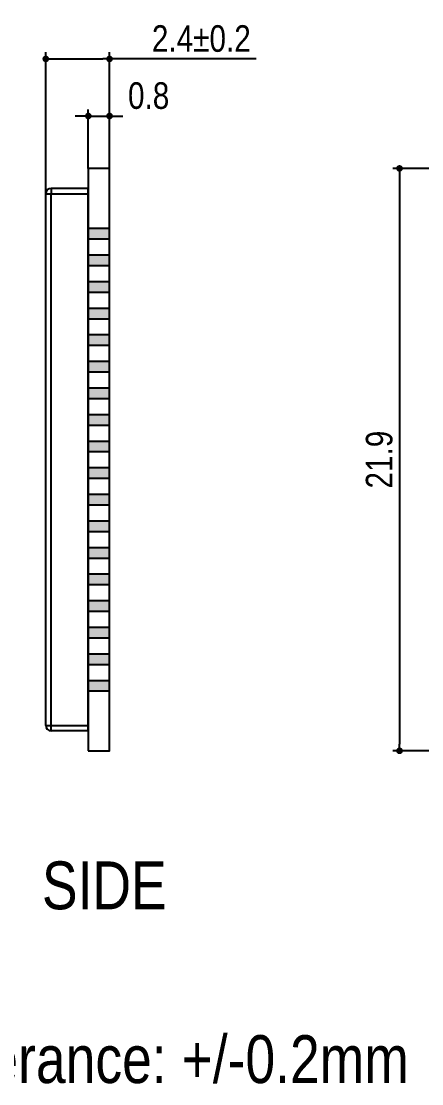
# Model space of a CAD drawing. Header units: millimetres. Extents: x 15270.1 to 15349.9, y 1963 to 2005.3.
# Drawn here: x 15305 to 15320.07, y 1963 to 2002.96 of the extents above; entities that cross this region are included whole.
import ezdxf

# ---------------------------------------------------------------- set-up
doc = ezdxf.new("R2010")
doc.units = ezdxf.units.MM
doc.header["$LTSCALE"] = 30.734
doc.header["$PDMODE"] = 3
doc.header["$PDSIZE"] = 8
doc.layers.get('0').update_dxf_attribs({"linetype": 'CONTINUOUS'})
doc.layers.get('Defpoints').update_dxf_attribs({"linetype": 'CONTINUOUS'})
doc.layers.add('01 实线', color=7, linetype='CONTINUOUS')
doc.layers.add('03 标注', color=7, linetype='CONTINUOUS')
doc.styles.add('ST1', font='arial.ttf', dxfattribs={"width": 0.8})
doc.dimstyles.new('ST-2-坐标', dxfattribs={"dimscale": 0.5, "dimtxt": 2, "dimasz": 0.5, "dimexe": 0.5, "dimexo": 0, "dimgap": 0.5, "dimtad": 1, "dimdec": 3, "dimzin": 9, "dimdsep": 46, "dimtxsty": 'ST1', "dimblk": 'DOT', "dimcen": 0.1, "dimclrd": 256, "dimclre": 256, "dimclrt": 256, "dimadec": 0, "dimazin": 0, "dimtp": 0.1, "dimtm": 0.1, "dimtfac": 1, "dimtdec": 3, "dimtmove": 1, "dimatfit": 3, "dimldrblk": 'DOT', "dimfxl": 0, "dimtolj": 1, "dimlwd": -1, "dimlwe": -1, "dimarcsym": 0})

# ---------------------------------------------------------------- blocks, each defined once
blk = doc.blocks.new('_Dot')
at = {"color": 0, "linetype": 'ByBlock', "lineweight": -2}
blk.add_line((-0.5, 0), (-1, 0), dxfattribs=at)
at = {"color": 0, "linetype": 'ByBlock', "const_width": 0.5}
blk.add_lwpolyline([(-0.25, 0, 1), (0.25, 0, 1)], format="xyb", close=True, dxfattribs=at)
blk = doc.blocks.new('*D6')
at = {"layer": '03 标注', "ltscale": 0.05}
for p, q in [((15307.271, 1999.394), (15307.021, 1999.394)), ((15307.521, 1997.423), (15307.521, 1999.644)), ((15307.521, 1999.394), (15308.321, 1999.394)), ((15308.321, 1997.423), (15308.321, 1999.644)), ((15308.571, 1999.394), (15308.821, 1999.394))]:
    blk.add_line(p, q, dxfattribs=at)
at = {"layer": 'Defpoints', "color": 0, "ltscale": 0.05}
for p in [(15308.321, 1999.394), (15307.521, 1997.423), (15308.321, 1997.423)]:
    blk.add_point(p, dxfattribs=at)
at = {"layer": '03 标注', "ltscale": 0.05, "xscale": 0.25, "yscale": 0.25, "zscale": 0.25}
blk.add_blockref('_Dot', (15307.521, 1999.394), dxfattribs=at)
at = {"layer": '03 标注', "ltscale": 0.05, "xscale": 0.25, "yscale": 0.25, "zscale": 0.25, "rotation": 180}
blk.add_blockref('_Dot', (15308.321, 1999.394), dxfattribs=at)
at = {"layer": '03 标注', "ltscale": 0.05, "insert": (15309.792, 2000.155), "char_height": 1, "attachment_point": 5, "style": 'ST1'}
blk.add_mtext('\\A1;0.8', dxfattribs=at)
blk = doc.blocks.new('*D7')
at = {"layer": '03 标注', "ltscale": 0.05}
for p, q in [((15305.921, 1996.473), (15305.921, 2001.791)), ((15308.321, 1997.423), (15308.321, 2001.791)), ((15306.171, 2001.541), (15308.071, 2001.541)), ((15313.839, 2001.541), (15308.321, 2001.541))]:
    blk.add_line(p, q, dxfattribs=at)
at = {"layer": 'Defpoints', "color": 0, "ltscale": 0.05}
for p in [(15308.321, 2001.541), (15308.321, 1997.423), (15305.921, 1996.473)]:
    blk.add_point(p, dxfattribs=at)
at = {"layer": '03 标注', "ltscale": 0.05, "xscale": 0.25, "yscale": 0.25, "zscale": 0.25, "rotation": 180}
blk.add_blockref('_Dot', (15305.921, 2001.541), dxfattribs=at)
at = {"layer": '03 标注', "ltscale": 0.05, "xscale": 0.25, "yscale": 0.25, "zscale": 0.25}
blk.add_blockref('_Dot', (15308.321, 2001.541), dxfattribs=at)
at = {"layer": '03 标注', "ltscale": 0.05, "insert": (15311.774, 2002.301), "char_height": 1, "attachment_point": 5, "style": 'ST1'}
blk.add_mtext('\\A1;2.4±0.2', dxfattribs=at)
blk = doc.blocks.new('*D12')
at = {"layer": '03 标注', "ltscale": 0.05}
for p, q in [((15325.026, 1994.973), (15321.737, 1994.973)), ((15321.987, 1994.723), (15321.987, 1978.223)), ((15325.026, 1977.973), (15321.737, 1977.973))]:
    blk.add_line(p, q, dxfattribs=at)
at = {"layer": 'Defpoints', "color": 0, "ltscale": 0.05}
for p in [(15325.026, 1994.973), (15321.987, 1977.973), (15325.026, 1977.973)]:
    blk.add_point(p, dxfattribs=at)
at = {"layer": '03 标注', "ltscale": 0.05, "xscale": 0.25, "yscale": 0.25, "zscale": 0.25}
for p, rotation in [((15321.987, 1994.973), 90), ((15321.987, 1977.973), 270)]:
    blk.add_blockref('_Dot', p, dxfattribs=dict(at, rotation=rotation))
at = {"layer": '03 标注', "ltscale": 0.05, "insert": (15321.235, 1986.473), "char_height": 1, "attachment_point": 5, "rotation": 90, "style": 'ST1'}
blk.add_mtext('\\A1;17 x 1 = 17', dxfattribs=at)
blk = doc.blocks.new('*D24')
at = {"layer": '03 标注', "ltscale": 0.05}
for p, q in [((15325.026, 1997.423), (15318.981, 1997.423)), ((15319.231, 1997.173), (15319.231, 1975.773)), ((15325.026, 1975.523), (15318.981, 1975.523))]:
    blk.add_line(p, q, dxfattribs=at)
at = {"layer": 'Defpoints', "color": 0, "ltscale": 0.05}
for p in [(15325.026, 1997.423), (15319.231, 1975.523), (15325.026, 1975.523)]:
    blk.add_point(p, dxfattribs=at)
at = {"layer": '03 标注', "ltscale": 0.05, "xscale": 0.25, "yscale": 0.25, "zscale": 0.25}
for p, rotation in [((15319.231, 1997.423), 90), ((15319.231, 1975.523), 270)]:
    blk.add_blockref('_Dot', p, dxfattribs=dict(at, rotation=rotation))
at = {"layer": '03 标注', "ltscale": 0.05, "insert": (15318.47, 1986.473), "char_height": 1, "attachment_point": 5, "rotation": 90, "style": 'ST1'}
blk.add_mtext('\\A1;21.9', dxfattribs=at)

msp = doc.modelspace()

# ---------------------------------------------------------------- hatches: boundary and pattern name
at = {"layer": '03 标注', "ltscale": 0.05}
h = msp.add_hatch(color=0, dxfattribs=at)
h.dxf.hatch_style = 1
h.paths.add_polyline_path([(15308.321, 1994.7731), (15308.321, 1995.1731), (15307.521, 1995.1731), (15307.521, 1994.7731)])
h = msp.add_hatch(color=0, dxfattribs=at)
h.dxf.hatch_style = 1
h.paths.add_polyline_path([(15308.321, 1994.1731), (15307.521, 1994.1731), (15307.521, 1993.7731), (15308.321, 1993.7731)])
h = msp.add_hatch(color=0, dxfattribs=at)
h.dxf.hatch_style = 1
h.paths.add_polyline_path([(15308.321, 1993.1731), (15307.521, 1993.1731), (15307.521, 1992.7731), (15308.321, 1992.7731)])
h = msp.add_hatch(color=0, dxfattribs=at)
h.dxf.hatch_style = 1
h.paths.add_polyline_path([(15308.321, 1992.1731), (15307.521, 1992.1731), (15307.521, 1991.7731), (15308.321, 1991.7731)])
h = msp.add_hatch(color=0, dxfattribs=at)
h.dxf.hatch_style = 1
h.paths.add_polyline_path([(15308.321, 1991.1731), (15307.521, 1991.1731), (15307.521, 1990.7731), (15308.321, 1990.7731)])
h = msp.add_hatch(color=0, dxfattribs=at)
h.dxf.hatch_style = 1
h.paths.add_polyline_path([(15308.321, 1990.1731), (15307.521, 1990.1731), (15307.521, 1989.7731), (15308.321, 1989.7731)])
h = msp.add_hatch(color=0, dxfattribs=at)
h.dxf.hatch_style = 1
h.paths.add_polyline_path([(15308.321, 1989.1731), (15307.521, 1989.1731), (15307.521, 1988.7731), (15308.321, 1988.7731)])
h = msp.add_hatch(color=0, dxfattribs=at)
h.dxf.hatch_style = 1
h.paths.add_polyline_path([(15308.321, 1988.1731), (15307.521, 1988.1731), (15307.521, 1987.7731), (15308.321, 1987.7731)])
h = msp.add_hatch(color=0, dxfattribs=at)
h.dxf.hatch_style = 1
h.paths.add_polyline_path([(15308.321, 1987.1731), (15307.521, 1987.1731), (15307.521, 1986.7731), (15308.321, 1986.7731)])
h = msp.add_hatch(color=0, dxfattribs=at)
h.dxf.hatch_style = 1
h.paths.add_polyline_path([(15308.321, 1986.1731), (15307.521, 1986.1731), (15307.521, 1985.7731), (15308.321, 1985.7731)])
h = msp.add_hatch(color=0, dxfattribs=at)
h.dxf.hatch_style = 1
h.paths.add_polyline_path([(15308.321, 1985.1731), (15307.521, 1985.1731), (15307.521, 1984.7731), (15308.321, 1984.7731)])
h = msp.add_hatch(color=0, dxfattribs=at)
h.dxf.hatch_style = 1
h.paths.add_polyline_path([(15308.321, 1984.1731), (15307.521, 1984.1731), (15307.521, 1983.7731), (15308.321, 1983.7731)])
h = msp.add_hatch(color=0, dxfattribs=at)
h.dxf.hatch_style = 1
h.paths.add_polyline_path([(15308.321, 1983.1731), (15307.521, 1983.1731), (15307.521, 1982.7731), (15308.321, 1982.7731)])
h = msp.add_hatch(color=0, dxfattribs=at)
h.dxf.hatch_style = 1
h.paths.add_polyline_path([(15308.321, 1982.1731), (15307.521, 1982.1731), (15307.521, 1981.7731), (15308.321, 1981.7731)])
h = msp.add_hatch(color=0, dxfattribs=at)
h.dxf.hatch_style = 1
h.paths.add_polyline_path([(15308.321, 1981.1731), (15307.521, 1981.1731), (15307.521, 1980.7731), (15308.321, 1980.7731)])
h = msp.add_hatch(color=0, dxfattribs=at)
h.dxf.hatch_style = 1
h.paths.add_polyline_path([(15308.321, 1980.1731), (15307.521, 1980.1731), (15307.521, 1979.7731), (15308.321, 1979.7731)])
h = msp.add_hatch(color=0, dxfattribs=at)
h.dxf.hatch_style = 1
h.paths.add_polyline_path([(15308.321, 1979.1731), (15307.521, 1979.1731), (15307.521, 1978.7731), (15308.321, 1978.7731)])
h = msp.add_hatch(color=0, dxfattribs=at)
h.dxf.hatch_style = 1
h.paths.add_polyline_path([(15308.321, 1978.1731), (15307.521, 1978.1731), (15307.521, 1977.7731), (15308.321, 1977.7731)])

# ---------------------------------------------------------------- linework, layer by layer
at = {"layer": '01 实线'}
for p, q in [((15305.921, 1976.4731), (15305.921, 1996.4731)), ((15306.121, 1996.6731), (15306.121, 1996.4731)), ((15306.121, 1976.2731), (15306.121, 1996.4731)), ((15305.921, 1976.4731), (15307.521, 1976.4731)), ((15306.121, 1976.2731), (15306.121, 1976.4731)), ((15307.521, 1976.2731), (15306.121, 1976.2731))]:
    msp.add_line(p, q, dxfattribs=at)
for centre, start, end in [((15306.121, 1996.4731), 90, 180), ((15306.121, 1976.4731), 180, 270)]:
    msp.add_arc(centre, 0.2, start, end, dxfattribs=at)
at = {"layer": '03 标注', "color": 0, "ltscale": 0.05}
for p, q in [((15305.921, 1996.4731), (15307.521, 1996.4731)), ((15307.521, 1996.6731), (15306.121, 1996.6731)), ((15307.521, 1976.2731), (15307.521, 1996.6731)), ((15307.521, 1995.1731), (15308.321, 1995.1731)), ((15307.521, 1994.7731), (15308.321, 1994.7731)), ((15307.521, 1994.1731), (15308.321, 1994.1731)), ((15307.521, 1993.7731), (15308.321, 1993.7731)), ((15307.521, 1993.1731), (15308.321, 1993.1731)), ((15307.521, 1992.7731), (15308.321, 1992.7731)), ((15307.521, 1992.1731), (15308.321, 1992.1731)), ((15307.521, 1991.7731), (15308.321, 1991.7731)), ((15307.521, 1991.1731), (15308.321, 1991.1731)), ((15307.521, 1990.7731), (15308.321, 1990.7731)), ((15307.521, 1990.1731), (15308.321, 1990.1731)), ((15307.521, 1989.7731), (15308.321, 1989.7731)), ((15307.521, 1989.1731), (15308.321, 1989.1731)), ((15307.521, 1988.7731), (15308.321, 1988.7731)), ((15307.521, 1988.1731), (15308.321, 1988.1731)), ((15307.521, 1987.7731), (15308.321, 1987.7731)), ((15307.521, 1987.1731), (15308.321, 1987.1731)), ((15307.521, 1986.7731), (15308.321, 1986.7731)), ((15307.521, 1986.1731), (15308.321, 1986.1731)), ((15307.521, 1985.7731), (15308.321, 1985.7731)), ((15307.521, 1985.1731), (15308.321, 1985.1731)), ((15307.521, 1984.7731), (15308.321, 1984.7731)), ((15307.521, 1984.1731), (15308.321, 1984.1731)), ((15307.521, 1983.7731), (15308.321, 1983.7731)), ((15307.521, 1983.1731), (15308.321, 1983.1731)), ((15307.521, 1982.7731), (15308.321, 1982.7731)), ((15307.521, 1982.1731), (15308.321, 1982.1731)), ((15307.521, 1981.7731), (15308.321, 1981.7731)), ((15307.521, 1981.1731), (15308.321, 1981.1731)), ((15307.521, 1980.7731), (15308.321, 1980.7731)), ((15307.521, 1980.1731), (15308.321, 1980.1731)), ((15307.521, 1979.7731), (15308.321, 1979.7731)), ((15307.521, 1979.1731), (15308.321, 1979.1731)), ((15307.521, 1978.7731), (15308.321, 1978.7731)), ((15307.521, 1978.1731), (15308.321, 1978.1731)), ((15307.521, 1977.7731), (15308.321, 1977.7731))]:
    msp.add_line(p, q, dxfattribs=at)
msp.add_lwpolyline([(15307.521, 1975.5231), (15308.321, 1975.5231), (15308.321, 1997.4231), (15307.521, 1997.4231)], close=True, dxfattribs=at)

# ---------------------------------------------------------------- texts
at = {"layer": '01 实线', "char_height": 1.8, "attachment_point": 1, "style": 'ST1'}
for s, insert, width in [('SIDE', (15305.7766, 1971.3642), 6.996841), ('{\\W1.76082; }Unlabeled tolerance: +/-0.2mm', (15290.7907, 1964.8295), 29.735872)]:
    msp.add_mtext(s, dxfattribs=dict(at, insert=insert, width=width))

# ---------------------------------------------------------------- dimensions: what is measured, and where the dimension line sits
at = {"layer": '03 标注', "color": 0, "ltscale": 0.05}
for base, p1, override, picture, middle in [((15308.321, 2001.5406), (15305.921, 1996.4731), {"dimtol": 1, "dimtp": 0.2, "dimtm": 0.2}, '*D7', (15311.7743, 2002.3007)), ((15308.321, 1999.3943), (15307.521, 1997.4231), {"dimtp": 0.08, "dimtm": 0.08}, '*D6', (15309.792, 1999.3943))]:
    dim = msp.add_linear_dim(base=base, p1=p1, p2=(15308.321, 1997.4231), dimstyle='ST-2-坐标', override=override, dxfattribs=at)
    dim.commit()
    dim.dimension.update_dxf_attribs({"geometry": picture, "text_midpoint": middle, "dimtype": 160})
at = {"layer": '03 标注', "ltscale": 0.05}
dim = msp.add_linear_dim(base=(15319.2309, 1975.5231), p1=(15325.0255, 1997.4231), p2=(15325.0255, 1975.5231), angle=90, dimstyle='ST-2-坐标', dxfattribs=at)
dim.commit()
dim.dimension.update_dxf_attribs({"geometry": '*D24', "text_midpoint": (15318.4704, 1986.4731)})
dim = msp.add_linear_dim(base=(15321.9873, 1977.9731), p1=(15325.0255, 1994.9731), p2=(15325.0255, 1977.9731), angle=90, text='17 x 1 = <>', dimstyle='ST-2-坐标', dxfattribs=at)
dim.commit()
dim.dimension.update_dxf_attribs({"geometry": '*D12', "text_midpoint": (15321.2349, 1986.4731)})

doc.saveas('drawing.dxf')
